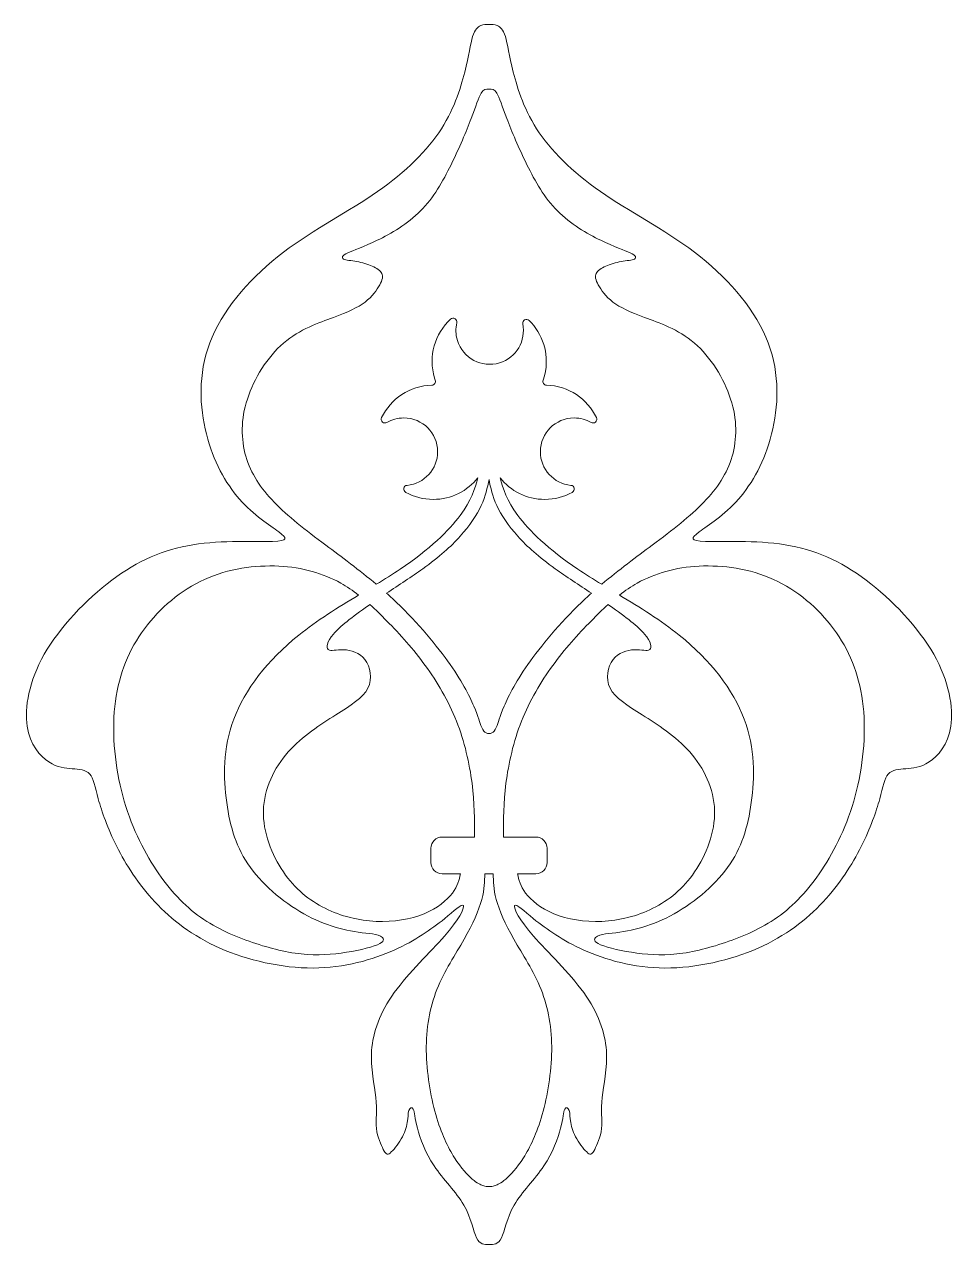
# Model space of a CAD drawing. Header units: millimetres. Extents: x 119 to 303, y -62 to 136.
# Drawn here: x 118.8 to 187.7, y 45.9 to 136.3 of the extents above; entities that cross this region are included whole.
import ezdxf

# ---------------------------------------------------------------- set-up
doc = ezdxf.new("R2010")
doc.units = ezdxf.units.MM
doc.header["$MEASUREMENT"] = 0
doc.layers.add('Layer 1', color=7, linetype='Continuous')

msp = doc.modelspace()

# ---------------------------------------------------------------- linework, layer by layer
at = {"layer": 'Layer 1', "lineweight": 20}
for points, knots in [([(150.004, 70.049), (148.9254, 69.237), (147.8457, 68.4239), (146.2545, 67.7142), (146.2545, 67.7142), (144.6628, 67.0046), (142.5579, 66.3969), (140.2393, 66.3869), (140.2393, 66.3869), (137.9201, 66.3768), (135.3856, 66.9651), (133.343, 67.8628), (133.343, 67.8628), (131.2999, 68.7606), (129.7477, 69.97), (128.5149, 71.2918), (128.5149, 71.2918), (127.2816, 72.6136), (126.3666, 74.0501), (125.6921, 75.3936), (125.6921, 75.3936), (125.017, 76.7371), (124.5812, 77.9893), (124.3207, 78.9155), (124.3207, 78.9155), (124.0597, 79.8421), (123.9734, 80.4443), (123.6851, 80.7632), (123.6851, 80.7632), (123.3969, 81.0821), (122.906, 81.1188), (122.3845, 81.1556), (122.3845, 81.1556), (121.863, 81.1923), (121.3109, 81.2296), (120.6608, 81.6587), (120.6608, 81.6587), (120.0102, 82.0884), (119.2611, 82.911), (119.0524, 84.2973), (119.0524, 84.2973), (118.8437, 85.6837), (119.1754, 87.6355), (120.3163, 89.6352), (120.3163, 89.6352), (121.4578, 91.6355), (123.4091, 93.6853), (125.3292, 95.1268), (125.3292, 95.1268), (127.2499, 96.5688), (129.1405, 97.4036), (131.3367, 97.7531), (131.3367, 97.7531), (133.5334, 98.1032), (136.0367, 97.9674), (137.2395, 97.998), (137.2395, 97.998), (138.4422, 98.0286), (138.3437, 98.2256), (137.6936, 98.7037), (137.6936, 98.7037), (137.043, 99.1824), (135.8403, 99.9437), (134.7912, 101.1336), (134.7912, 101.1336), (133.7421, 102.3241), (132.8455, 103.9442), (132.3368, 105.9562), (132.3368, 105.9562), (131.8275, 107.9687), (131.7045, 110.3747), (132.5878, 112.7061), (132.5878, 112.7061), (133.4716, 115.0375), (135.3622, 117.2954), (137.6135, 119.087), (137.6135, 119.087), (139.8653, 120.8785), (142.4794, 122.2042), (144.6266, 123.6518), (144.6266, 123.6518), (146.7738, 125.1), (148.4557, 126.6711), (149.5538, 128.2723), (149.5538, 128.2723), (150.6519, 129.8735), (151.1678, 131.5064), (151.4806, 132.7576), (151.4806, 132.7576), (151.7933, 134.0093), (151.9041, 134.8808), (152.0694, 135.4084), (152.0694, 135.4084), (152.2352, 135.9361), (152.4562, 136.1203), (152.6677, 136.2121), (152.6677, 136.2121), (152.8792, 136.3045), (153.0818, 136.3045), (153.2838, 136.3045)], [0, 0, 0, 0, 0.0384615, 0.0384615, 0.0384615, 0.0384615, 0.0769231, 0.0769231, 0.0769231, 0.0769231, 0.1153846, 0.1153846, 0.1153846, 0.1153846, 0.1538462, 0.1538462, 0.1538462, 0.1538462, 0.1923077, 0.1923077, 0.1923077, 0.1923077, 0.2307692, 0.2307692, 0.2307692, 0.2307692, 0.2692308, 0.2692308, 0.2692308, 0.2692308, 0.3076923, 0.3076923, 0.3076923, 0.3076923, 0.3461538, 0.3461538, 0.3461538, 0.3461538, 0.3846154, 0.3846154, 0.3846154, 0.3846154, 0.4230769, 0.4230769, 0.4230769, 0.4230769, 0.4615385, 0.4615385, 0.4615385, 0.4615385, 0.5, 0.5, 0.5, 0.5, 0.5384615, 0.5384615, 0.5384615, 0.5384615, 0.5769231, 0.5769231, 0.5769231, 0.5769231, 0.6153846, 0.6153846, 0.6153846, 0.6153846, 0.6538462, 0.6538462, 0.6538462, 0.6538462, 0.6923077, 0.6923077, 0.6923077, 0.6923077, 0.7307692, 0.7307692, 0.7307692, 0.7307692, 0.7692308, 0.7692308, 0.7692308, 0.7692308, 0.8076923, 0.8076923, 0.8076923, 0.8076923, 0.8461538, 0.8461538, 0.8461538, 0.8461538, 0.8846154, 0.8846154, 0.8846154, 0.8846154, 0.9230769, 0.9230769, 0.9230769, 0.9230769, 1, 1, 1, 1]), ([(156.5636, 70.049), (157.6422, 69.237), (158.7219, 68.4239), (160.3131, 67.7142), (160.3131, 67.7142), (161.9048, 67.0046), (164.0097, 66.3969), (166.3283, 66.3869), (166.3283, 66.3869), (168.6475, 66.3768), (171.182, 66.9651), (173.2246, 67.8628), (173.2246, 67.8628), (175.2677, 68.7606), (176.8199, 69.97), (178.0527, 71.2918), (178.0527, 71.2918), (179.286, 72.6136), (180.201, 74.0501), (180.8755, 75.3936), (180.8755, 75.3936), (181.5506, 76.7371), (181.9864, 77.9893), (182.2469, 78.9155), (182.2469, 78.9155), (182.5079, 79.8421), (182.5941, 80.4443), (182.8824, 80.7632), (182.8824, 80.7632), (183.1707, 81.0821), (183.6616, 81.1188), (184.1831, 81.1556), (184.1831, 81.1556), (184.7046, 81.1923), (185.2567, 81.2296), (185.9068, 81.6587), (185.9068, 81.6587), (186.5574, 82.0884), (187.3065, 82.911), (187.5152, 84.2973), (187.5152, 84.2973), (187.7239, 85.6837), (187.3922, 87.6355), (186.2513, 89.6352), (186.2513, 89.6352), (185.1098, 91.6355), (183.1585, 93.6853), (181.2384, 95.1268), (181.2384, 95.1268), (179.3177, 96.5688), (177.4271, 97.4036), (175.2309, 97.7531), (175.2309, 97.7531), (173.0342, 98.1032), (170.5308, 97.9674), (169.3281, 97.998), (169.3281, 97.998), (168.1254, 98.0286), (168.2239, 98.2256), (168.874, 98.7037), (168.874, 98.7037), (169.5246, 99.1824), (170.7273, 99.9437), (171.7764, 101.1336), (171.7764, 101.1336), (172.8255, 102.3241), (173.7221, 103.9442), (174.2308, 105.9562), (174.2308, 105.9562), (174.7401, 107.9687), (174.8631, 110.3747), (173.9798, 112.7061), (173.9798, 112.7061), (173.096, 115.0375), (171.2054, 117.2954), (168.9541, 119.087), (168.9541, 119.087), (166.7023, 120.8785), (164.0882, 122.2042), (161.941, 123.6518), (161.941, 123.6518), (159.7938, 125.1), (158.1119, 126.6711), (157.0138, 128.2723), (157.0138, 128.2723), (155.9157, 129.8735), (155.3998, 131.5064), (155.087, 132.7576), (155.087, 132.7576), (154.7742, 134.0093), (154.6635, 134.8808), (154.4982, 135.4084), (154.4982, 135.4084), (154.3323, 135.9361), (154.1114, 136.1203), (153.8999, 136.2121), (153.8999, 136.2121), (153.6884, 136.3045), (153.4858, 136.3045), (153.2838, 136.3045)], [0, 0, 0, 0, 0.0384615, 0.0384615, 0.0384615, 0.0384615, 0.0769231, 0.0769231, 0.0769231, 0.0769231, 0.1153846, 0.1153846, 0.1153846, 0.1153846, 0.1538462, 0.1538462, 0.1538462, 0.1538462, 0.1923077, 0.1923077, 0.1923077, 0.1923077, 0.2307692, 0.2307692, 0.2307692, 0.2307692, 0.2692308, 0.2692308, 0.2692308, 0.2692308, 0.3076923, 0.3076923, 0.3076923, 0.3076923, 0.3461538, 0.3461538, 0.3461538, 0.3461538, 0.3846154, 0.3846154, 0.3846154, 0.3846154, 0.4230769, 0.4230769, 0.4230769, 0.4230769, 0.4615385, 0.4615385, 0.4615385, 0.4615385, 0.5, 0.5, 0.5, 0.5, 0.5384615, 0.5384615, 0.5384615, 0.5384615, 0.5769231, 0.5769231, 0.5769231, 0.5769231, 0.6153846, 0.6153846, 0.6153846, 0.6153846, 0.6538462, 0.6538462, 0.6538462, 0.6538462, 0.6923077, 0.6923077, 0.6923077, 0.6923077, 0.7307692, 0.7307692, 0.7307692, 0.7307692, 0.7692308, 0.7692308, 0.7692308, 0.7692308, 0.8076923, 0.8076923, 0.8076923, 0.8076923, 0.8461538, 0.8461538, 0.8461538, 0.8461538, 0.8846154, 0.8846154, 0.8846154, 0.8846154, 0.9230769, 0.9230769, 0.9230769, 0.9230769, 1, 1, 1, 1]), ([(153.2838, 131.5181), (153.0845, 131.5181), (152.8853, 131.5181), (152.6938, 131.2054), (152.6938, 131.2054), (152.5024, 130.8926), (152.3176, 130.2659), (151.962, 129.3275), (151.962, 129.3275), (151.6063, 128.3886), (151.0787, 127.1369), (150.4715, 125.9042), (150.4715, 125.9042), (149.8643, 124.6709), (149.1764, 123.4553), (148.2136, 122.4864), (148.2136, 122.4864), (147.2502, 121.5169), (146.0107, 120.7928), (145.0045, 120.308), (145.0045, 120.308), (143.9983, 119.8233), (143.2252, 119.5778), (142.8083, 119.3758), (142.8083, 119.3758), (142.3909, 119.1732), (142.3291, 119.0129), (142.5006, 118.9211), (142.5006, 118.9211), (142.6725, 118.8293), (143.0783, 118.8048), (143.4829, 118.7313), (143.4829, 118.7313), (143.8875, 118.6578), (144.2932, 118.5343), (144.6305, 118.3874), (144.6305, 118.3874), (144.9678, 118.2404), (145.2377, 118.0679), (145.3418, 117.8536), (145.3418, 117.8536), (145.4464, 117.6388), (145.3846, 117.3811), (145.1826, 117.0071), (145.1826, 117.0071), (144.98, 116.6325), (144.6361, 116.1417), (144.0962, 115.7309), (144.0962, 115.7309), (143.5563, 115.3196), (142.82, 114.9879), (141.7464, 114.5894), (141.7464, 114.5894), (140.6728, 114.1909), (139.2609, 113.724), (138.0587, 112.6938), (138.0587, 112.6938), (136.856, 111.6631), (135.862, 110.0674), (135.3711, 108.5458), (135.3711, 108.5458), (134.8802, 107.0242), (134.893, 105.576), (135.2609, 104.306), (135.2609, 104.306), (135.6288, 103.0359), (136.3534, 101.9434), (137.3591, 100.9004), (137.3591, 100.9004), (138.3654, 99.8575), (139.6543, 98.8635), (141.1882, 97.7164), (141.1882, 97.7164), (142.3509, 96.8465), (143.6554, 95.8876), (144.9238, 94.8206)], [0, 0, 0, 0, 0.05, 0.05, 0.05, 0.05, 0.1, 0.1, 0.1, 0.1, 0.15, 0.15, 0.15, 0.15, 0.2, 0.2, 0.2, 0.2, 0.25, 0.25, 0.25, 0.25, 0.3, 0.3, 0.3, 0.3, 0.35, 0.35, 0.35, 0.35, 0.4, 0.4, 0.4, 0.4, 0.45, 0.45, 0.45, 0.45, 0.5, 0.5, 0.5, 0.5, 0.55, 0.55, 0.55, 0.55, 0.6, 0.6, 0.6, 0.6, 0.65, 0.65, 0.65, 0.65, 0.7, 0.7, 0.7, 0.7, 0.75, 0.75, 0.75, 0.75, 0.8, 0.8, 0.8, 0.8, 0.85, 0.85, 0.85, 0.85, 0.9, 0.9, 0.9, 0.9, 1, 1, 1, 1]), ([(153.2838, 131.5181), (153.483, 131.5181), (153.6823, 131.5181), (153.8737, 131.2054), (153.8737, 131.2054), (154.0652, 130.8926), (154.25, 130.2659), (154.6056, 129.3275), (154.6056, 129.3275), (154.9612, 128.3886), (155.4889, 127.1369), (156.0961, 125.9042), (156.0961, 125.9042), (156.7033, 124.6709), (157.3912, 123.4553), (158.354, 122.4864), (158.354, 122.4864), (159.3174, 121.5169), (160.5568, 120.7928), (161.5631, 120.308), (161.5631, 120.308), (162.5693, 119.8233), (163.3424, 119.5778), (163.7593, 119.3758), (163.7593, 119.3758), (164.1767, 119.1732), (164.2384, 119.0129), (164.067, 118.9211), (164.067, 118.9211), (163.8951, 118.8293), (163.4893, 118.8048), (163.0847, 118.7313), (163.0847, 118.7313), (162.6801, 118.6578), (162.2744, 118.5343), (161.9371, 118.3874), (161.9371, 118.3874), (161.5998, 118.2404), (161.3299, 118.0679), (161.2258, 117.8536), (161.2258, 117.8536), (161.1212, 117.6388), (161.183, 117.3811), (161.385, 117.0071), (161.385, 117.0071), (161.5876, 116.6325), (161.9315, 116.1417), (162.4714, 115.7309), (162.4714, 115.7309), (163.0112, 115.3196), (163.7476, 114.9879), (164.8212, 114.5894), (164.8212, 114.5894), (165.8947, 114.1909), (167.3067, 113.724), (168.5089, 112.6938), (168.5089, 112.6938), (169.7116, 111.6631), (170.7056, 110.0674), (171.1965, 108.5458), (171.1965, 108.5458), (171.6874, 107.0242), (171.6746, 105.576), (171.3067, 104.306), (171.3067, 104.306), (170.9388, 103.0359), (170.2142, 101.9434), (169.2085, 100.9004), (169.2085, 100.9004), (168.2022, 99.8575), (166.9132, 98.8635), (165.3794, 97.7164), (165.3794, 97.7164), (164.2167, 96.8465), (162.9122, 95.8876), (161.6438, 94.8206)], [0, 0, 0, 0, 0.05, 0.05, 0.05, 0.05, 0.1, 0.1, 0.1, 0.1, 0.15, 0.15, 0.15, 0.15, 0.2, 0.2, 0.2, 0.2, 0.25, 0.25, 0.25, 0.25, 0.3, 0.3, 0.3, 0.3, 0.35, 0.35, 0.35, 0.35, 0.4, 0.4, 0.4, 0.4, 0.45, 0.45, 0.45, 0.45, 0.5, 0.5, 0.5, 0.5, 0.55, 0.55, 0.55, 0.55, 0.6, 0.6, 0.6, 0.6, 0.65, 0.65, 0.65, 0.65, 0.7, 0.7, 0.7, 0.7, 0.75, 0.75, 0.75, 0.75, 0.8, 0.8, 0.8, 0.8, 0.85, 0.85, 0.85, 0.85, 0.9, 0.9, 0.9, 0.9, 1, 1, 1, 1]), ([(152.4679, 102.7187), (151.6925, 101.7387), (150.492, 101.1097), (149.1453, 101.1097), (149.1453, 101.1097), (148.4067, 101.1097), (147.7121, 101.2995), (147.1077, 101.6312), (147.1077, 101.6312), (146.9992, 101.6913), (146.9441, 101.8098), (146.9697, 101.9317), (146.9697, 101.9317), (146.9947, 102.0531), (147.0921, 102.1404), (147.2157, 102.1521), (147.2157, 102.1521), (148.4841, 102.2735), (149.477, 103.3432), (149.477, 104.6438), (149.477, 104.6438), (149.477, 106.0263), (148.3561, 107.1472), (146.9736, 107.1472), (146.9736, 107.1472), (146.515, 107.1472), (146.0848, 107.0231), (145.7152, 106.8083), (145.7152, 106.8083), (145.6078, 106.7459), (145.4776, 106.7598), (145.3863, 106.8444), (145.3863, 106.8444), (145.295, 106.9285), (145.2705, 107.057), (145.324, 107.1689), (145.324, 107.1689), (145.9918, 108.5647), (147.4038, 109.5387), (149.0456, 109.576), (149.0456, 109.576), (149.1375, 109.5782), (149.2159, 109.62), (149.2677, 109.6957), (149.2677, 109.6957), (149.32, 109.7714), (149.3323, 109.8593), (149.3017, 109.9461), (149.3017, 109.9461), (149.2838, 109.9984), (149.266, 110.0513), (149.2499, 110.1047), (149.2499, 110.1047), (148.7579, 111.7148), (149.2738, 113.3945), (150.4359, 114.4625), (150.4359, 114.4625), (150.5272, 114.5466), (150.6574, 114.5605), (150.7648, 114.4982), (150.7648, 114.4982), (150.8717, 114.4353), (150.9235, 114.3151), (150.8951, 114.1943), (150.8951, 114.1943), (150.7971, 113.778), (150.8043, 113.3305), (150.9385, 112.8919), (150.9385, 112.8919), (151.3431, 111.5685), (152.7434, 110.8255), (154.0652, 111.229), (154.0652, 111.229), (155.3085, 111.6091), (156.0404, 112.8708), (155.7866, 114.1203), (155.7866, 114.1203), (155.7621, 114.2416), (155.8172, 114.3607), (155.9263, 114.4197), (155.9263, 114.4197), (156.0348, 114.4792), (156.1645, 114.4614), (156.2536, 114.3752), (156.2536, 114.3752), (156.7478, 113.8949), (157.1324, 113.2854), (157.3478, 112.5797), (157.3478, 112.5797), (157.6216, 111.6842), (157.5826, 110.7665), (157.2954, 109.9456), (157.2954, 109.9456), (157.2654, 109.8593), (157.2771, 109.7719), (157.3288, 109.6962), (157.3288, 109.6962), (157.3806, 109.6205), (157.4579, 109.5782), (157.5498, 109.5754), (157.5498, 109.5754), (159.1799, 109.527), (160.5791, 108.557), (161.2431, 107.1689), (161.2431, 107.1689), (161.2965, 107.057), (161.2715, 106.9285), (161.1807, 106.8444), (161.1807, 106.8444), (161.0895, 106.7604), (160.9592, 106.7459), (160.8518, 106.8083), (160.8518, 106.8083), (160.4817, 107.0231), (160.052, 107.1472), (159.5934, 107.1472), (159.5934, 107.1472), (158.211, 107.1472), (157.0901, 106.0263), (157.0901, 104.6438), (157.0901, 104.6438), (157.0901, 103.3432), (158.083, 102.2735), (159.3513, 102.1521), (159.3513, 102.1521), (159.4749, 102.1404), (159.5723, 102.0531), (159.5973, 101.9317), (159.5973, 101.9317), (159.6229, 101.8098), (159.5678, 101.6913), (159.4593, 101.6312), (159.4593, 101.6312), (158.8549, 101.2995), (158.1603, 101.1097), (157.4218, 101.1097), (157.4218, 101.1097), (156.0751, 101.1097), (154.8747, 101.7386), (154.0995, 102.7185)], [0, 0, 0, 0, 0.0277778, 0.0277778, 0.0277778, 0.0277778, 0.0555556, 0.0555556, 0.0555556, 0.0555556, 0.0833333, 0.0833333, 0.0833333, 0.0833333, 0.1111111, 0.1111111, 0.1111111, 0.1111111, 0.1388889, 0.1388889, 0.1388889, 0.1388889, 0.1666667, 0.1666667, 0.1666667, 0.1666667, 0.1944444, 0.1944444, 0.1944444, 0.1944444, 0.2222222, 0.2222222, 0.2222222, 0.2222222, 0.25, 0.25, 0.25, 0.25, 0.2777778, 0.2777778, 0.2777778, 0.2777778, 0.3055556, 0.3055556, 0.3055556, 0.3055556, 0.3333333, 0.3333333, 0.3333333, 0.3333333, 0.3611111, 0.3611111, 0.3611111, 0.3611111, 0.3888889, 0.3888889, 0.3888889, 0.3888889, 0.4166667, 0.4166667, 0.4166667, 0.4166667, 0.4444444, 0.4444444, 0.4444444, 0.4444444, 0.4722222, 0.4722222, 0.4722222, 0.4722222, 0.5, 0.5, 0.5, 0.5, 0.5277778, 0.5277778, 0.5277778, 0.5277778, 0.5555556, 0.5555556, 0.5555556, 0.5555556, 0.5833333, 0.5833333, 0.5833333, 0.5833333, 0.6111111, 0.6111111, 0.6111111, 0.6111111, 0.6388889, 0.6388889, 0.6388889, 0.6388889, 0.6666667, 0.6666667, 0.6666667, 0.6666667, 0.6944444, 0.6944444, 0.6944444, 0.6944444, 0.7222222, 0.7222222, 0.7222222, 0.7222222, 0.75, 0.75, 0.75, 0.75, 0.7777778, 0.7777778, 0.7777778, 0.7777778, 0.8055556, 0.8055556, 0.8055556, 0.8055556, 0.8333333, 0.8333333, 0.8333333, 0.8333333, 0.8611111, 0.8611111, 0.8611111, 0.8611111, 0.8888889, 0.8888889, 0.8888889, 0.8888889, 0.9166667, 0.9166667, 0.9166667, 0.9166667, 0.9444444, 0.9444444, 0.9444444, 0.9444444, 1, 1, 1, 1]), ([(152.4679, 102.7187), (152.2258, 101.8822), (151.9826, 101.0446), (151.15, 99.927), (151.15, 99.927), (150.3174, 98.8095), (148.8931, 97.4097), (146.6909, 95.9376), (146.6909, 95.9376), (146.1427, 95.5714), (145.546, 95.1997), (144.9238, 94.8206)], [0, 0, 0, 0, 0.25, 0.25, 0.25, 0.25, 0.5, 0.5, 0.5, 0.5, 1, 1, 1, 1]), ([(145.6963, 94.1517), (146.6118, 94.7611), (147.5741, 95.3961), (148.3778, 95.9749), (148.3778, 95.9749), (149.5966, 96.8537), (150.4532, 97.6062), (151.1477, 98.3804), (151.1477, 98.3804), (151.8429, 99.1551), (152.3772, 99.9532), (152.7061, 100.6567), (152.7061, 100.6567), (153.035, 101.3607), (153.1597, 101.9718), (153.2838, 102.5818)], [0, 0, 0, 0, 0.2, 0.2, 0.2, 0.2, 0.4, 0.4, 0.4, 0.4, 0.6, 0.6, 0.6, 0.6, 1, 1, 1, 1]), ([(160.8713, 94.1517), (159.9558, 94.7611), (158.9935, 95.3961), (158.1898, 95.9749), (158.1898, 95.9749), (156.971, 96.8537), (156.1144, 97.6062), (155.4198, 98.3804), (155.4198, 98.3804), (154.7247, 99.1551), (154.1904, 99.9532), (153.8615, 100.6567), (153.8615, 100.6567), (153.5326, 101.3607), (153.4079, 101.9718), (153.2838, 102.5818)], [0, 0, 0, 0, 0.2, 0.2, 0.2, 0.2, 0.4, 0.4, 0.4, 0.4, 0.6, 0.6, 0.6, 0.6, 1, 1, 1, 1]), ([(154.0997, 102.7187), (154.3418, 101.8822), (154.585, 101.0446), (155.4176, 99.927), (155.4176, 99.927), (156.2502, 98.8095), (157.6744, 97.4097), (159.8767, 95.9376), (159.8767, 95.9376), (160.4249, 95.5714), (161.0216, 95.1997), (161.6438, 94.8206)], [0, 0, 0, 0, 0.25, 0.25, 0.25, 0.25, 0.5, 0.5, 0.5, 0.5, 1, 1, 1, 1]), ([(143.6103, 94.0253), (143.1929, 94.3476), (142.7544, 94.6459), (142.2891, 94.9064), (142.2891, 94.9064), (140.9851, 95.636), (139.4629, 96.079), (137.7086, 96.1647), (137.7086, 96.1647), (135.9538, 96.2504), (133.9653, 95.9805), (132.1988, 95.183), (132.1988, 95.183), (130.4317, 94.3854), (128.885, 93.0597), (127.7441, 91.5197), (127.7441, 91.5197), (126.6026, 89.9797), (125.8663, 88.2249), (125.5902, 86.1512), (125.5902, 86.1512), (125.3142, 84.0775), (125.4984, 81.6837), (126.0321, 79.5366), (126.0321, 79.5366), (126.5659, 77.3894), (127.4497, 75.4871), (128.4309, 73.941), (128.4309, 73.941), (129.4126, 72.3949), (130.4929, 71.2044), (131.6828, 70.315), (131.6828, 70.315), (132.8733, 69.4251), (134.1745, 68.8357), (135.4936, 68.3699), (135.4936, 68.3699), (136.8126, 67.9035), (138.15, 67.5595), (139.3644, 67.431), (139.3644, 67.431), (140.5793, 67.3018), (141.6724, 67.3881), (142.7198, 67.5551), (142.7198, 67.5551), (143.7673, 67.722), (144.7707, 67.9714), (145.1926, 68.1979), (145.1926, 68.1979), (145.6145, 68.425), (145.4542, 68.6309), (145.2338, 68.7528), (145.2338, 68.7528), (145.0134, 68.8747), (144.7312, 68.9142), (144.4496, 68.9526)], [0, 0, 0, 0, 0.0666667, 0.0666667, 0.0666667, 0.0666667, 0.1333333, 0.1333333, 0.1333333, 0.1333333, 0.2, 0.2, 0.2, 0.2, 0.2666667, 0.2666667, 0.2666667, 0.2666667, 0.3333333, 0.3333333, 0.3333333, 0.3333333, 0.4, 0.4, 0.4, 0.4, 0.4666667, 0.4666667, 0.4666667, 0.4666667, 0.5333333, 0.5333333, 0.5333333, 0.5333333, 0.6, 0.6, 0.6, 0.6, 0.6666667, 0.6666667, 0.6666667, 0.6666667, 0.7333333, 0.7333333, 0.7333333, 0.7333333, 0.8, 0.8, 0.8, 0.8, 0.8666667, 0.8666667, 0.8666667, 0.8666667, 1, 1, 1, 1]), ([(162.9573, 94.0253), (163.3747, 94.3476), (163.8132, 94.6459), (164.2785, 94.9064), (164.2785, 94.9064), (165.5825, 95.636), (167.1047, 96.079), (168.859, 96.1647), (168.859, 96.1647), (170.6138, 96.2504), (172.6023, 95.9805), (174.3688, 95.183), (174.3688, 95.183), (176.1359, 94.3854), (177.6826, 93.0597), (178.8235, 91.5197), (178.8235, 91.5197), (179.965, 89.9797), (180.7013, 88.2249), (180.9774, 86.1512), (180.9774, 86.1512), (181.2534, 84.0775), (181.0692, 81.6837), (180.5355, 79.5366), (180.5355, 79.5366), (180.0017, 77.3894), (179.1179, 75.4871), (178.1367, 73.941), (178.1367, 73.941), (177.1549, 72.3949), (176.0747, 71.2044), (174.8848, 70.315), (174.8848, 70.315), (173.6943, 69.4251), (172.3931, 68.8357), (171.074, 68.3699), (171.074, 68.3699), (169.755, 67.9035), (168.4176, 67.5595), (167.2032, 67.431), (167.2032, 67.431), (165.9882, 67.3018), (164.8952, 67.3881), (163.8477, 67.5551), (163.8477, 67.5551), (162.8003, 67.722), (161.7968, 67.9714), (161.375, 68.1979), (161.375, 68.1979), (160.9531, 68.425), (161.1134, 68.6309), (161.3338, 68.7528), (161.3338, 68.7528), (161.5542, 68.8747), (161.8364, 68.9142), (162.118, 68.9526)], [0, 0, 0, 0, 0.0666667, 0.0666667, 0.0666667, 0.0666667, 0.1333333, 0.1333333, 0.1333333, 0.1333333, 0.2, 0.2, 0.2, 0.2, 0.2666667, 0.2666667, 0.2666667, 0.2666667, 0.3333333, 0.3333333, 0.3333333, 0.3333333, 0.4, 0.4, 0.4, 0.4, 0.4666667, 0.4666667, 0.4666667, 0.4666667, 0.5333333, 0.5333333, 0.5333333, 0.5333333, 0.6, 0.6, 0.6, 0.6, 0.6666667, 0.6666667, 0.6666667, 0.6666667, 0.7333333, 0.7333333, 0.7333333, 0.7333333, 0.8, 0.8, 0.8, 0.8, 0.8666667, 0.8666667, 0.8666667, 0.8666667, 1, 1, 1, 1]), ([(143.6103, 94.0253), (142.0998, 93.1104), (140.5293, 92.1358), (139.1807, 91.0539), (139.1807, 91.0539), (136.8554, 89.1889), (135.1858, 87.0038), (134.3699, 84.8322), (134.3699, 84.8322), (133.554, 82.6599), (133.5907, 80.5), (133.8423, 78.6533), (133.8423, 78.6533), (134.0938, 76.8067), (134.5602, 75.2722), (135.5971, 73.843), (135.5971, 73.843), (136.6339, 72.4132), (138.2418, 71.0875), (139.8736, 70.2349), (139.8736, 70.2349), (141.3925, 69.4412), (142.9336, 69.0567), (144.4496, 68.9526)], [0, 0, 0, 0, 0.1428571, 0.1428571, 0.1428571, 0.1428571, 0.2857143, 0.2857143, 0.2857143, 0.2857143, 0.4285714, 0.4285714, 0.4285714, 0.4285714, 0.5714286, 0.5714286, 0.5714286, 0.5714286, 0.7142857, 0.7142857, 0.7142857, 0.7142857, 1, 1, 1, 1]), ([(145.6963, 94.1517), (145.8388, 94.0248), (145.9807, 93.8951), (146.1209, 93.7654), (146.1209, 93.7654), (147.74, 92.2622), (149.2015, 90.5558), (150.2194, 89.1388), (150.2194, 89.1388), (151.2379, 87.7218), (151.815, 86.592), (152.1584, 85.7945), (152.1584, 85.7945), (152.5018, 84.9969), (152.6131, 84.5305), (152.7295, 84.2483), (152.7295, 84.2483), (152.8458, 83.9662), (152.9688, 83.8677), (153.0617, 83.8187), (153.0617, 83.8187), (153.1552, 83.7697), (153.2198, 83.7697), (153.2838, 83.7697)], [0, 0, 0, 0, 0.1428571, 0.1428571, 0.1428571, 0.1428571, 0.2857143, 0.2857143, 0.2857143, 0.2857143, 0.4285714, 0.4285714, 0.4285714, 0.4285714, 0.5714286, 0.5714286, 0.5714286, 0.5714286, 0.7142857, 0.7142857, 0.7142857, 0.7142857, 1, 1, 1, 1]), ([(160.8713, 94.1517), (160.7288, 94.0248), (160.5869, 93.8951), (160.4466, 93.7654), (160.4466, 93.7654), (158.8276, 92.2622), (157.3661, 90.5558), (156.3482, 89.1388), (156.3482, 89.1388), (155.3297, 87.7218), (154.7525, 86.592), (154.4091, 85.7945), (154.4091, 85.7945), (154.0658, 84.9969), (153.9544, 84.5305), (153.8381, 84.2483), (153.8381, 84.2483), (153.7218, 83.9662), (153.5988, 83.8677), (153.5059, 83.8187), (153.5059, 83.8187), (153.4124, 83.7697), (153.3478, 83.7697), (153.2838, 83.7697)], [0, 0, 0, 0, 0.1428571, 0.1428571, 0.1428571, 0.1428571, 0.2857143, 0.2857143, 0.2857143, 0.2857143, 0.4285714, 0.4285714, 0.4285714, 0.4285714, 0.5714286, 0.5714286, 0.5714286, 0.5714286, 0.7142857, 0.7142857, 0.7142857, 0.7142857, 1, 1, 1, 1]), ([(162.9573, 94.0253), (164.4677, 93.1104), (166.0383, 92.1358), (167.3869, 91.0539), (167.3869, 91.0539), (169.7122, 89.1889), (171.3818, 87.0038), (172.1977, 84.8322), (172.1977, 84.8322), (173.0136, 82.6599), (172.9769, 80.5), (172.7253, 78.6533), (172.7253, 78.6533), (172.4738, 76.8067), (172.0074, 75.2722), (170.9705, 73.843), (170.9705, 73.843), (169.9337, 72.4132), (168.3258, 71.0875), (166.694, 70.2349), (166.694, 70.2349), (165.1751, 69.4412), (163.634, 69.0567), (162.118, 68.9526)], [0, 0, 0, 0, 0.1428571, 0.1428571, 0.1428571, 0.1428571, 0.2857143, 0.2857143, 0.2857143, 0.2857143, 0.4285714, 0.4285714, 0.4285714, 0.4285714, 0.5714286, 0.5714286, 0.5714286, 0.5714286, 0.7142857, 0.7142857, 0.7142857, 0.7142857, 1, 1, 1, 1]), ([(151.1672, 73.3694), (151.0693, 72.9219), (150.9708, 72.4739), (150.5689, 71.9468), (150.5689, 71.9468), (150.1671, 71.4192), (149.4614, 70.8115), (148.4707, 70.4035), (148.4707, 70.4035), (147.4795, 69.9956), (146.2033, 69.7869), (144.9127, 69.8447), (144.9127, 69.8447), (143.6215, 69.9032), (142.3158, 70.2288), (141.1353, 70.8143), (141.1353, 70.8143), (139.9549, 71.4003), (138.8991, 72.2474), (138.0403, 73.5108), (138.0403, 73.5108), (137.1816, 74.7747), (136.5182, 76.4566), (136.561, 78.0639), (136.561, 78.0639), (136.6044, 79.6713), (137.353, 81.2051), (138.4021, 82.395), (138.4021, 82.395), (139.4512, 83.5855), (140.8014, 84.4326), (141.924, 85.1377), (141.924, 85.1377), (143.0465, 85.8434), (143.9432, 86.4083), (144.3049, 87.1257), (144.3049, 87.1257), (144.6672, 87.8437), (144.4947, 88.7153), (144.0901, 89.2429), (144.0901, 89.2429), (143.6855, 89.7705), (143.0465, 89.9547), (142.5134, 89.9731), (142.5134, 89.9731), (141.9796, 89.992), (141.5494, 89.8439), (141.3719, 89.9848), (141.3719, 89.9848), (141.1938, 90.1261), (141.2678, 90.5563), (141.7459, 91.1201), (141.7459, 91.1201), (142.2245, 91.6845), (143.1089, 92.3846), (144.3416, 93.2373), (144.3416, 93.2373), (144.38, 93.2634), (144.419, 93.2901), (144.4574, 93.3168)], [0, 0, 0, 0, 0.0625, 0.0625, 0.0625, 0.0625, 0.125, 0.125, 0.125, 0.125, 0.1875, 0.1875, 0.1875, 0.1875, 0.25, 0.25, 0.25, 0.25, 0.3125, 0.3125, 0.3125, 0.3125, 0.375, 0.375, 0.375, 0.375, 0.4375, 0.4375, 0.4375, 0.4375, 0.5, 0.5, 0.5, 0.5, 0.5625, 0.5625, 0.5625, 0.5625, 0.625, 0.625, 0.625, 0.625, 0.6875, 0.6875, 0.6875, 0.6875, 0.75, 0.75, 0.75, 0.75, 0.8125, 0.8125, 0.8125, 0.8125, 0.875, 0.875, 0.875, 0.875, 1, 1, 1, 1]), ([(152.2074, 76.0937), (152.2074, 77.3616), (152.2074, 78.6299), (152.0238, 80.0825), (152.0238, 80.0825), (151.8395, 81.5357), (151.4705, 83.1748), (150.8728, 84.6869), (150.8728, 84.6869), (150.2745, 86.1991), (149.4458, 87.586), (148.5564, 88.8065), (148.5564, 88.8065), (147.6671, 90.0276), (146.7153, 91.0834), (145.6974, 92.1202), (145.6974, 92.1202), (145.2978, 92.5271), (144.8865, 92.9317), (144.4569, 93.3168)], [0, 0, 0, 0, 0.1666667, 0.1666667, 0.1666667, 0.1666667, 0.3333333, 0.3333333, 0.3333333, 0.3333333, 0.5, 0.5, 0.5, 0.5, 0.6666667, 0.6666667, 0.6666667, 0.6666667, 1, 1, 1, 1]), ([(154.3602, 76.0937), (154.3602, 77.3616), (154.3602, 78.6299), (154.5438, 80.0825), (154.5438, 80.0825), (154.7281, 81.5357), (155.097, 83.1748), (155.6948, 84.6869), (155.6948, 84.6869), (156.2931, 86.1991), (157.1218, 87.586), (158.0112, 88.8065), (158.0112, 88.8065), (158.9005, 90.0276), (159.8522, 91.0834), (160.8702, 92.1202), (160.8702, 92.1202), (161.2698, 92.5271), (161.6811, 92.9317), (162.1107, 93.3168)], [0, 0, 0, 0, 0.1666667, 0.1666667, 0.1666667, 0.1666667, 0.3333333, 0.3333333, 0.3333333, 0.3333333, 0.5, 0.5, 0.5, 0.5, 0.6666667, 0.6666667, 0.6666667, 0.6666667, 1, 1, 1, 1]), ([(155.4004, 73.3694), (155.4983, 72.9219), (155.5968, 72.4739), (155.9987, 71.9468), (155.9987, 71.9468), (156.4005, 71.4192), (157.1062, 70.8115), (158.0969, 70.4035), (158.0969, 70.4035), (159.0881, 69.9956), (160.3643, 69.7869), (161.6549, 69.8447), (161.6549, 69.8447), (162.9461, 69.9032), (164.2518, 70.2288), (165.4323, 70.8143), (165.4323, 70.8143), (166.6127, 71.4003), (167.6685, 72.2474), (168.5272, 73.5108), (168.5272, 73.5108), (169.386, 74.7747), (170.0494, 76.4566), (170.0066, 78.0639), (170.0066, 78.0639), (169.9632, 79.6713), (169.2146, 81.2051), (168.1655, 82.395), (168.1655, 82.395), (167.1164, 83.5855), (165.7662, 84.4326), (164.6436, 85.1377), (164.6436, 85.1377), (163.521, 85.8434), (162.6244, 86.4083), (162.2627, 87.1257), (162.2627, 87.1257), (161.9004, 87.8437), (162.0729, 88.7153), (162.4775, 89.2429), (162.4775, 89.2429), (162.8821, 89.7705), (163.521, 89.9547), (164.0542, 89.9731), (164.0542, 89.9731), (164.588, 89.992), (165.0182, 89.8439), (165.1957, 89.9848), (165.1957, 89.9848), (165.3738, 90.1261), (165.2998, 90.5563), (164.8217, 91.1201), (164.8217, 91.1201), (164.3431, 91.6845), (163.4587, 92.3846), (162.2259, 93.2373), (162.2259, 93.2373), (162.1875, 93.2634), (162.1486, 93.2901), (162.1102, 93.3168)], [0, 0, 0, 0, 0.0625, 0.0625, 0.0625, 0.0625, 0.125, 0.125, 0.125, 0.125, 0.1875, 0.1875, 0.1875, 0.1875, 0.25, 0.25, 0.25, 0.25, 0.3125, 0.3125, 0.3125, 0.3125, 0.375, 0.375, 0.375, 0.375, 0.4375, 0.4375, 0.4375, 0.4375, 0.5, 0.5, 0.5, 0.5, 0.5625, 0.5625, 0.5625, 0.5625, 0.625, 0.625, 0.625, 0.625, 0.6875, 0.6875, 0.6875, 0.6875, 0.75, 0.75, 0.75, 0.75, 0.8125, 0.8125, 0.8125, 0.8125, 0.875, 0.875, 0.875, 0.875, 1, 1, 1, 1]), ([(151.1672, 73.3694), (151.1672, 73.3694), (149.8131, 73.3694), (149.8131, 73.3694), (149.8131, 73.3694), (149.3534, 73.3694), (148.9783, 73.7451), (148.9783, 74.2048), (148.9783, 74.2048), (148.9783, 74.2048), (148.9783, 75.2589), (148.9783, 75.2589), (148.9783, 75.2589), (148.9783, 75.7186), (149.3534, 76.0937), (149.8131, 76.0937), (149.8131, 76.0937), (149.8131, 76.0937), (152.2074, 76.0937), (152.2074, 76.0937)], [0, 0, 0, 0, 0.1666667, 0.1666667, 0.1666667, 0.1666667, 0.3333333, 0.3333333, 0.3333333, 0.3333333, 0.5, 0.5, 0.5, 0.5, 0.6666667, 0.6666667, 0.6666667, 0.6666667, 1, 1, 1, 1]), ([(154.3602, 76.0937), (154.3602, 76.0937), (156.7545, 76.0937), (156.7545, 76.0937), (156.7545, 76.0937), (157.2142, 76.0937), (157.5893, 75.7186), (157.5893, 75.2589), (157.5893, 75.2589), (157.5893, 75.2589), (157.5893, 74.2048), (157.5893, 74.2048), (157.5893, 74.2048), (157.5893, 73.7451), (157.2142, 73.3699), (156.7545, 73.3699), (156.7545, 73.3699), (156.7545, 73.3699), (155.3998, 73.3694), (155.3998, 73.3694)], [0, 0, 0, 0, 0.1666667, 0.1666667, 0.1666667, 0.1666667, 0.3333333, 0.3333333, 0.3333333, 0.3333333, 0.5, 0.5, 0.5, 0.5, 0.6666667, 0.6666667, 0.6666667, 0.6666667, 1, 1, 1, 1]), ([(152.9649, 73.3694), (152.9649, 72.814), (152.9654, 72.2585), (152.7451, 71.4654), (152.7451, 71.4654), (152.5241, 70.6723), (152.0816, 69.641), (151.4438, 68.5185), (151.4438, 68.5185), (150.806, 67.3959), (149.9712, 66.1804), (149.4252, 64.8063), (149.4252, 64.8063), (148.8792, 63.4321), (148.6215, 61.8977), (148.6377, 60.2687), (148.6377, 60.2687), (148.6544, 58.6391), (148.9455, 56.9132), (149.3423, 55.5263), (149.3423, 55.5263), (149.7391, 54.1393), (150.2422, 53.0902), (150.7287, 52.3211), (150.7287, 52.3211), (151.2151, 51.5514), (151.6859, 51.061), (152.0432, 50.7549), (152.0432, 50.7549), (152.4011, 50.4488), (152.6465, 50.3258), (152.8341, 50.2646), (152.8341, 50.2646), (153.0222, 50.2034), (153.1536, 50.2034), (153.2838, 50.2034)], [0, 0, 0, 0, 0.1, 0.1, 0.1, 0.1, 0.2, 0.2, 0.2, 0.2, 0.3, 0.3, 0.3, 0.3, 0.4, 0.4, 0.4, 0.4, 0.5, 0.5, 0.5, 0.5, 0.6, 0.6, 0.6, 0.6, 0.7, 0.7, 0.7, 0.7, 0.8, 0.8, 0.8, 0.8, 1, 1, 1, 1]), ([(153.6027, 73.3694), (153.6027, 72.814), (153.6021, 72.2585), (153.8225, 71.4654), (153.8225, 71.4654), (154.0435, 70.6723), (154.486, 69.641), (155.1238, 68.5185), (155.1238, 68.5185), (155.7616, 67.3959), (156.5964, 66.1804), (157.1424, 64.8063), (157.1424, 64.8063), (157.6884, 63.4321), (157.946, 61.8977), (157.9299, 60.2687), (157.9299, 60.2687), (157.9132, 58.6391), (157.6221, 56.9132), (157.2253, 55.5263), (157.2253, 55.5263), (156.8285, 54.1393), (156.3254, 53.0902), (155.8389, 52.3211), (155.8389, 52.3211), (155.3525, 51.5514), (154.8817, 51.061), (154.5244, 50.7549), (154.5244, 50.7549), (154.1665, 50.4488), (153.921, 50.3258), (153.7335, 50.2646), (153.7335, 50.2646), (153.5454, 50.2034), (153.414, 50.2034), (153.2838, 50.2034)], [0, 0, 0, 0, 0.1, 0.1, 0.1, 0.1, 0.2, 0.2, 0.2, 0.2, 0.3, 0.3, 0.3, 0.3, 0.4, 0.4, 0.4, 0.4, 0.5, 0.5, 0.5, 0.5, 0.6, 0.6, 0.6, 0.6, 0.7, 0.7, 0.7, 0.7, 0.8, 0.8, 0.8, 0.8, 1, 1, 1, 1]), ([(153.2838, 45.8962), (152.9449, 45.8962), (152.6054, 45.8962), (152.3627, 46.3871), (152.3627, 46.3871), (152.1195, 46.878), (151.9714, 47.8597), (151.4132, 48.8226), (151.4132, 48.8226), (150.855, 49.786), (149.8855, 50.7316), (149.2171, 51.725), (149.2171, 51.725), (148.5481, 52.719), (148.1796, 53.762), (147.9837, 54.5167), (147.9837, 54.5167), (147.7873, 55.2714), (147.7628, 55.7378), (147.6709, 55.9281), (147.6709, 55.9281), (147.5791, 56.1184), (147.4188, 56.0322), (147.3454, 55.8302), (147.3454, 55.8302), (147.2719, 55.6276), (147.2841, 55.3081), (147.2229, 54.9402), (147.2229, 54.9402), (147.1617, 54.5723), (147.0259, 54.1544), (146.781, 53.7253), (146.781, 53.7253), (146.5356, 53.2962), (146.1794, 52.8537), (145.9529, 52.6823), (145.9529, 52.6823), (145.7258, 52.5103), (145.6273, 52.6088), (145.4497, 52.9461), (145.4497, 52.9461), (145.2716, 53.2834), (145.014, 53.8605), (144.9466, 54.4983), (144.9466, 54.4983), (144.8787, 55.1361), (145.0017, 55.8363), (144.9038, 56.7869), (144.9038, 56.7869), (144.8053, 57.738), (144.4858, 58.9407), (144.5837, 60.2781), (144.5837, 60.2781), (144.6823, 61.6155), (145.1982, 63.0887), (146.2657, 64.5731), (146.2657, 64.5731), (147.3331, 66.0579), (148.9532, 67.5551), (149.9896, 68.7511), (149.9896, 68.7511), (151.0264, 69.9477), (151.4811, 70.8443), (151.3865, 71.0102), (151.3865, 71.0102), (151.2913, 71.1766), (150.6474, 70.6122), (150.004, 70.049)], [0, 0, 0, 0, 0.0555556, 0.0555556, 0.0555556, 0.0555556, 0.1111111, 0.1111111, 0.1111111, 0.1111111, 0.1666667, 0.1666667, 0.1666667, 0.1666667, 0.2222222, 0.2222222, 0.2222222, 0.2222222, 0.2777778, 0.2777778, 0.2777778, 0.2777778, 0.3333333, 0.3333333, 0.3333333, 0.3333333, 0.3888889, 0.3888889, 0.3888889, 0.3888889, 0.4444444, 0.4444444, 0.4444444, 0.4444444, 0.5, 0.5, 0.5, 0.5, 0.5555556, 0.5555556, 0.5555556, 0.5555556, 0.6111111, 0.6111111, 0.6111111, 0.6111111, 0.6666667, 0.6666667, 0.6666667, 0.6666667, 0.7222222, 0.7222222, 0.7222222, 0.7222222, 0.7777778, 0.7777778, 0.7777778, 0.7777778, 0.8333333, 0.8333333, 0.8333333, 0.8333333, 0.8888889, 0.8888889, 0.8888889, 0.8888889, 1, 1, 1, 1]), ([(153.2838, 45.8962), (153.6227, 45.8962), (153.9622, 45.8962), (154.2049, 46.3871), (154.2049, 46.3871), (154.4481, 46.878), (154.5961, 47.8597), (155.1544, 48.8226), (155.1544, 48.8226), (155.7126, 49.786), (156.6821, 50.7316), (157.3505, 51.725), (157.3505, 51.725), (158.0195, 52.719), (158.388, 53.762), (158.5839, 54.5167), (158.5839, 54.5167), (158.7803, 55.2714), (158.8048, 55.7378), (158.8966, 55.9281), (158.8966, 55.9281), (158.9885, 56.1184), (159.1488, 56.0322), (159.2222, 55.8302), (159.2222, 55.8302), (159.2957, 55.6276), (159.2834, 55.3081), (159.3447, 54.9402), (159.3447, 54.9402), (159.4059, 54.5723), (159.5417, 54.1544), (159.7866, 53.7253), (159.7866, 53.7253), (160.032, 53.2962), (160.3882, 52.8537), (160.6147, 52.6823), (160.6147, 52.6823), (160.8418, 52.5103), (160.9403, 52.6088), (161.1178, 52.9461), (161.1178, 52.9461), (161.2959, 53.2834), (161.5536, 53.8605), (161.621, 54.4983), (161.621, 54.4983), (161.6889, 55.1361), (161.5659, 55.8363), (161.6638, 56.7869), (161.6638, 56.7869), (161.7623, 57.738), (162.0818, 58.9407), (161.9838, 60.2781), (161.9838, 60.2781), (161.8853, 61.6155), (161.3694, 63.0887), (160.3019, 64.5731), (160.3019, 64.5731), (159.2345, 66.0579), (157.6143, 67.5551), (156.578, 68.7511), (156.578, 68.7511), (155.5412, 69.9477), (155.0865, 70.8443), (155.1811, 71.0102), (155.1811, 71.0102), (155.2763, 71.1766), (155.9202, 70.6122), (156.5636, 70.049)], [0, 0, 0, 0, 0.0555556, 0.0555556, 0.0555556, 0.0555556, 0.1111111, 0.1111111, 0.1111111, 0.1111111, 0.1666667, 0.1666667, 0.1666667, 0.1666667, 0.2222222, 0.2222222, 0.2222222, 0.2222222, 0.2777778, 0.2777778, 0.2777778, 0.2777778, 0.3333333, 0.3333333, 0.3333333, 0.3333333, 0.3888889, 0.3888889, 0.3888889, 0.3888889, 0.4444444, 0.4444444, 0.4444444, 0.4444444, 0.5, 0.5, 0.5, 0.5, 0.5555556, 0.5555556, 0.5555556, 0.5555556, 0.6111111, 0.6111111, 0.6111111, 0.6111111, 0.6666667, 0.6666667, 0.6666667, 0.6666667, 0.7222222, 0.7222222, 0.7222222, 0.7222222, 0.7777778, 0.7777778, 0.7777778, 0.7777778, 0.8333333, 0.8333333, 0.8333333, 0.8333333, 0.8888889, 0.8888889, 0.8888889, 0.8888889, 1, 1, 1, 1])]:
    msp.add_open_spline(points, degree=3, knots=knots, dxfattribs=at)
msp.add_open_spline([(153.6021, 73.3694), (153.6021, 73.3694), (152.9649, 73.3688), (152.9649, 73.3688)], degree=3, dxfattribs=at)

doc.saveas('drawing.dxf')
